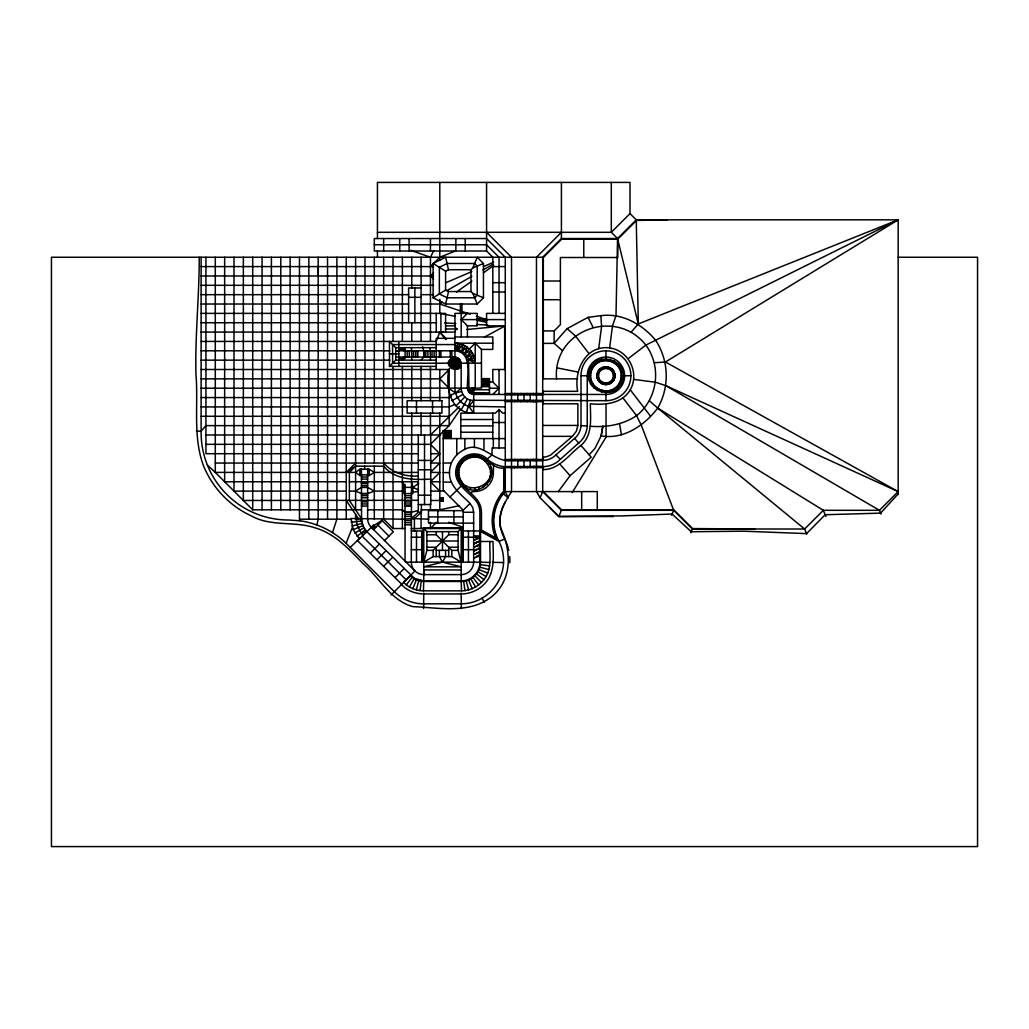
<?xml version="1.0" encoding="UTF-8"?>
<svg xmlns="http://www.w3.org/2000/svg" width="1029" height="1029" viewBox="0 0 1029 1029"><rect width="100%" height="100%" fill="white"/><g stroke="black" fill="none" stroke-linecap="round" stroke-linejoin="round"><path stroke-width="1.5" d="M318.193 266.601L318.193 519.182L316.919 525.009M395.702 350.786L454.947 350.799C473.276 352.124 466.742 376.704 467.423 388.216L469.25 392.628L473.662 394.454L605.94 394.454A18.715 18.715 0 0 0 624.654 375.739A18.715 18.715 0 0 0 605.94 357.037A18.715 18.715 0 0 0 587.237 375.739L587.237 426.045A24.94 24.94 0 0 1 581.089 440.862L557.885 461.494A24.94 24.94 0 0 1 542.695 466.651C524.288 465.275 500.428 473.031 485.804 457.725C480.607 453.712 473.314 452.76 467.256 455.281C461.185 457.776 456.696 463.616 455.86 470.124C453.879 483.025 466.999 490.974 474.408 499.026A18.715 18.715 0 0 1 479.887 512.262L479.887 562.156C480.106 572.15 471.179 581.063 461.185 580.858L423.755 580.858L414.404 578.349L366.877 531.736L363.906 527.864L361.565 520.944L361.411 468.504M391.071 595.045L414.944 570.966L371.289 527.324A12.477 12.477 0 0 1 367.636 518.5L367.649 468.504M405.053 561.075L405.053 484.247M543.325 456.94L543.325 460.413L505.278 460.413C490.537 458.188 478.202 439.473 461.944 450.972C454.342 455.32 449.441 463.822 449.467 472.568C449.056 486.202 461.609 494.769 470.009 503.438L472.71 507.49L473.662 512.262L473.662 562.156A12.477 12.477 0 0 1 461.185 574.619L423.755 574.619A12.477 12.477 0 0 1 411.291 562.156L411.741 413.156M421.093 360.15L423.768 357.037L423.768 350.799L422.623 346.786M199.24 257.25C199.317 296.416 194.957 335.48 195.96 374.659C198.533 405.194 192.552 437.209 203.768 466.459C212.771 488.068 229.904 506.114 251.23 515.838C270.717 526.861 293.741 520.97 314.308 527.607C334.399 533.125 348.767 548.92 362.8 563.3C379.495 577.539 390.518 600.64 413.002 606.647C438.032 607.663 467.05 613.786 489.109 598.608C512.866 581.99 511.85 551.441 500.518 527.761M898.176 494.537L898.176 219.833L636.244 219.833L617.541 238.535L616.011 315.517L612.512 325.846L609.605 347.905C585.54 344.882 573.655 370.864 577.668 391.329L542.695 391.329M410.532 575.378L403.638 582.273C408.552 587.855 416.089 590.685 423.433 590.839L423.742 581.488L461.198 581.488C471.526 581.694 480.723 572.484 480.517 562.168L480.517 531.311M423.614 608.525L423.755 593.116M411.471 347.673L411.741 360.15M430.122 347.673L430.444 360.15M457.262 472.568C457.069 463.41 465.249 455.23 474.408 455.423C485.958 455.268 491.721 469.095 503.721 468.105L503.721 491.026L501.162 494.087A44.581 44.581 0 0 0 494.1 533.691L495.579 537.807L481.456 530.051L481.456 512.262A20.271 20.271 0 0 0 475.514 497.933C469.147 490.177 457.172 484.067 457.262 472.568L458.831 472.568C458.175 459.564 475.797 451.782 484.929 461.108C506.487 483.643 460.362 501.946 458.831 472.568M473.764 388.113L473.662 413.156C450.47 413.336 445.557 387.779 448.708 369.501L459.358 358.864L454.947 357.037L395.702 357.024M423.433 590.839L461.506 590.839C470.202 590.775 478.665 586.504 483.964 579.623C492.647 568.87 489.328 554.104 489.868 541.486M364.536 469.275L364.742 466.163M450.007 496.981L462.42 484.839C477.816 501.663 503.618 474.523 486.035 460.002L484.929 461.108M454.947 357.037C434.367 364.716 468.478 378.852 459.358 358.864M420.012 590.607L421.234 581.321L416.359 580.009L410.121 575.854M476.453 457.12L476.646 455.577M589.373 371.302C582.864 392.371 617.606 401.67 622.506 380.177C629.015 359.121 594.273 349.809 589.373 371.302L590.878 371.701C595.328 352.162 626.918 360.626 621.001 379.778C616.551 399.316 584.961 390.853 590.878 371.701M598.672 348.625L601.579 326.566L600.872 315.671C622.198 312.842 642.302 324.276 655.653 340.277C668.966 360.767 669.763 386.827 657.724 408.101C644.72 425.311 623.381 439.91 601.155 435.859L595.058 448.22L589.141 454.818M597.103 375.739C596.679 364.395 615.201 364.395 614.776 375.739C615.201 387.084 596.679 387.084 597.103 375.739L598.518 375.739C598.158 385.27 613.721 385.27 613.361 375.739C613.721 366.208 598.158 366.208 598.518 375.739M423.755 574.619L424.218 571.442M473.52 388.113L472.041 394.236M602.827 426.25L601.155 435.859L602.865 426.25M609.605 347.905C628.693 350.374 639.909 373.128 630.25 389.772C622.043 403.78 604.885 405.182 590.35 403.805C590.337 417.915 593.09 435.1 580.922 445.441C569.063 454.188 559.159 470.073 542.695 469.571M445.596 304.018L448.541 291.554L470.986 291.554L472.813 293.381L483.45 297.793L477.212 304.018L445.596 304.018L433.119 297.793L433.119 263.488L445.596 257.25L448.541 269.727L470.986 269.727L472.813 267.9L477.212 257.25L483.45 263.488L483.45 297.793M423.755 580.858L423.755 528.533L426.881 531.646L426.881 550.361L423.755 562.156L433.119 556.599L451.821 556.599L461.185 562.156L458.059 550.361L458.059 531.646L461.185 528.533L411.291 528.533M453.339 369.295L456.567 357.243M416.333 589.874L418.752 580.819M505.278 460.413L542.695 460.413L536.469 459.629L505.278 460.413L542.695 460.413A18.715 18.715 0 0 0 554.091 456.542L576.407 436.746A18.715 18.715 0 0 0 581.012 425.633L581.012 375.739A24.94 24.94 0 0 1 605.94 350.799A24.94 24.94 0 0 1 630.88 375.739A24.94 24.94 0 0 1 605.94 400.693L470.433 400.255L466.407 412.102M478.446 457.519L478.845 456.014M542.695 403.805L577.886 403.805L577.886 425.427L576.317 431.305L572.394 436.347L550.489 455.204L545.82 456.94L542.695 456.94M601.502 392.306L601.901 390.801M603.65 384.267L604.023 382.904M607.856 368.575L608.229 367.212M609.978 360.677L610.377 359.172M454.947 349.423C461.172 349.011 466.87 353.77 468.517 359.635L475.218 363.16C475.321 354.272 468.825 345.911 460.169 343.815L458.175 351.223L456.503 349.423L454.947 343.197L492.814 343.197M470.176 489.38L470.587 487.862M473.314 388.113L470.536 393.618M332.47 532.61L336.895 519.182L336.895 257.25M556.522 378.865C552.432 330.116 615.998 307.041 645.865 345.101C661.891 366.877 657.685 398.789 636.578 415.665C622.841 424.797 606.57 427.537 590.35 426.25M471.102 493.521L471.719 491.901L474.742 491.553A18.728 18.728 0 0 0 493.354 471.977L493.586 465.43M492.814 313.382L492.814 257.25L486.576 251.012L374.312 251.012L374.312 238.535L486.576 238.535L505.278 257.25L505.278 491.592C492.84 504.686 490.216 525.729 499.039 541.486A43.205 43.205 0 0 1 482.009 598.222A41.649 41.649 0 0 1 461.185 603.804L423.755 603.843A41.7 41.7 0 0 1 394.274 591.636L346.091 543.299L352.252 527.684M412.77 588.678L416.359 580.009M480.376 458.175L480.98 456.735M613.348 516.545L558.824 516.545L540.122 497.83L542.695 491.592L542.695 257.25L561.41 238.535L617.541 238.535L638.302 323.955L631.099 332.161M558.824 516.545L561.41 510.307L673.661 510.307L692.376 529.009L804.627 529.009L823.341 510.307L879.461 510.307L898.176 491.592L665.441 362.002L654.547 362.71M671.603 515.297L673.661 510.307L641.401 425.453L636.578 415.665L623.034 398.004M690.819 532.752L692.376 529.009M473.096 388.113L469.25 392.628M430.444 341.435L430.444 257.25L433.788 250.574M486.576 232.31L511.516 257.25L511.516 491.592C504.763 502.203 497.65 514.217 500.467 527.388M451.834 368.665L458.059 357.873M461.185 352.471L465.057 345.77M461.133 409.915L467.423 399.02L470.433 400.255M482.202 459.075L482.987 457.725M409.401 587.019L414.095 578.89M597.36 390.596L598.145 389.245M601.528 383.393A8.837 8.837 0 0 0 614.776 375.739A8.837 8.837 0 0 0 601.528 368.086A8.837 8.837 0 0 0 601.528 383.393A8.991 8.991 0 0 0 614.93 375.739A8.991 8.991 0 0 0 601.451 367.958A8.991 8.991 0 0 0 601.451 383.521L602.235 382.158M609.644 369.321L610.351 368.086M613.734 362.234L614.519 360.883M465.944 487.605L466.742 486.254M572.15 492.698L606.042 437.158L606.042 403.805M472.864 388.113L468.259 391.329M460.465 409.156L449.158 425.633L430.444 444.335L439.795 453.699L430.444 463.05L439.795 463.05L430.444 472.401L439.795 472.401L430.444 481.765L439.795 491.116L444.425 490.872M558.297 491.592L570.066 475.694L591.199 457.159L580.922 445.441M483.9 460.207L484.852 458.973M406.288 584.922L411.986 577.488M472.568 388.113L467.629 389.824M473.662 400.693L468.8 406.339C460.825 404.14 454.895 396.525 454.947 388.216L454.947 330.528L457.03 328.971L454.947 327.415L454.947 313.382L477.212 313.382L477.212 325.846L467.423 325.846L461.185 319.607L467.423 313.382M402.378 360.15L403.754 357.024M600.872 315.671L588.086 317.344L567.095 328.624L554.155 343.377L543.325 343.377M462.42 484.839L463.462 483.669M898.176 493.869L880.631 513.124L825.168 514.732L806.543 533.627L743.684 531.183L691.244 531.736L672.117 514.037L622.082 515.915L558.85 516.494L549.679 507.387M430.444 266.601L439.795 257.25L455.873 250.819M433.569 272.839L430.444 275.965L433.569 279.078M436.232 347.673L395.702 347.673L389.464 341.435L389.464 366.388L395.702 360.15L436.232 360.15M561.41 232.31L536.469 257.25L536.469 491.592L540.122 497.83M463.77 354.452L475.218 343.197L481.456 349.423L481.456 388.113L201.118 388.216M355.61 463.05L346.258 472.401L355.61 466.163L383.676 466.163C395.187 480.196 414.288 479.913 430.765 479.115M201.118 378.865L439.795 378.865L449.158 369.501L449.158 425.633L205.941 425.633L201.118 431.1L196.449 431.215M355.61 466.163L349.371 472.401L349.371 500.467L361.398 518.5A18.715 18.715 0 0 0 366.877 531.736L357.436 540.559L401.709 584.202M377.437 238.535L377.437 182.416L630.005 182.416L630.005 213.595L611.303 232.31L377.437 232.31M543.325 378.865L543.325 257.507L561.667 239.165L617.799 239.165L636.501 220.45L667.422 219.833M455.937 405.928L464.838 397.027L467.423 399.02M459.423 406.571L430.444 434.984L430.444 413.156M483.013 385.09L481.456 386.66L489.47 386.66L487.913 385.09L483.013 385.09L483.013 380.203L481.456 378.633L489.47 378.633L489.47 394.454C483.849 391.805 470.433 397.091 468.98 388.113L468.517 359.635L473.662 355.455L465.751 357.037M483.952 384.164L486.974 381.129L486.974 384.164L483.952 384.164L483.952 381.129L486.974 381.129M487.913 385.09L487.913 380.203L489.47 378.633M463.23 562.156L463.23 510.217L443.229 490.216L443.229 430.572L451.242 430.572L451.242 438.586L449.686 437.029L444.785 437.029L443.229 438.586L505.278 438.586M445.724 436.09L448.76 433.068L448.76 436.09L445.724 436.09L445.724 433.068L448.76 433.068M449.686 437.029L449.686 432.129L451.242 430.572M562.361 350.58L554.155 343.377L554.155 330.914L560.393 324.675L560.393 257.507L617.799 257.507L617.799 239.165M492.814 394.454L499.039 388.216L492.814 381.978L492.814 369.501L505.278 369.501M383.676 257.25L383.676 519.182L371.289 527.324L375.701 527.324L373.501 525.124L366.877 531.736L361.128 533.073L356.999 524.7L356.188 518.5M372.176 527.324L373.501 525.999L374.826 527.324M505.278 413.156L502.679 413.156L499.039 409.516L495.412 413.156L460.825 413.156L460.825 438.586M370.504 552.997L379.315 544.174M384.524 540.559L393.348 531.736L382.312 520.713L373.501 529.523L373.501 525.124M377.116 559.609L385.939 550.785M440.116 501.252L443.229 498.126L440.116 498.126L440.116 501.252L443.229 501.252L443.229 498.126M383.727 566.22L392.551 557.396M436.682 522.295L430.444 528.533L430.444 522.295M395.097 577.591L403.908 568.767M463.23 510.217L470.009 503.438M593.81 387.869L594.916 386.763M599.701 381.991L600.692 380.987M611.187 370.491L612.191 369.501M616.963 364.716L618.069 363.61M426.881 550.361L433.119 550.361L448.708 534.771L458.059 534.771M350.092 547.454L360.163 538.026M421.401 504.544L421.401 512.301L418.288 512.301L411.291 518.487L428.887 519.182M359.34 538.772L353.179 529.665L350.979 518.5L402.378 519.182L414.404 518.487L421.401 512.301M454.947 350.799L456.503 349.423L457.583 343.326L460.169 343.815M461.185 363.263L461.185 388.216L455.538 393.065L449.776 395.458M451.564 395.702L449.158 397.567L201.118 397.567M356.986 536.25L365.269 529.896M460.812 483.013L462.047 482.061M628.204 358.658L645.865 345.101L898.176 219.833L665.441 362.002M207.369 465.018L215.293 472.401L355.61 472.401L359.854 469.275L369.205 469.275L374.312 472.401L391.47 472.401M421.093 304.018L439.795 304.018L442.367 302.192M456.49 292.095L471.899 281.097M483.45 272.839L493.727 265.508M405.053 487.36L402.378 481.765L403.497 487.36L412.848 487.36L418.739 483.36M487.669 464.246L488.981 463.384M349.371 491.116L355.61 491.116L361.411 487.36L367.649 487.36L374.312 491.116L402.378 491.116L405.053 492.299M433.119 297.793L445.596 290.075L445.596 271.193L433.119 263.488M367.649 475.514L369.205 475.514L374.312 472.401M472.491 353.088L467.115 356.24L471.012 350.915L464.876 353.333L467.269 347.21L461.97 351.108L462.677 344.625L458.587 349.706L457.583 343.326L454.947 343.197M449.544 366.388L460.349 360.15M451.963 400.744L462.857 394.454L464.838 397.027M591.083 384.319L592.434 383.534M598.286 380.151L599.521 379.444M612.358 372.035L613.593 371.328M619.445 367.945L620.796 367.16M354.864 533.073L363.906 527.864M459.564 481.148L460.915 480.363M446.766 290.692L471.848 276.351M482.987 269.984L492.737 264.414M484.505 337.049L505.278 325.846L502.088 325.704M445.596 271.193L448.541 269.727M454.779 404.487L449.158 406.918L201.118 406.918M445.621 282.821L471.809 271.592M483.45 266.601L493.637 262.241M472.813 267.9L483.45 263.488M458.574 479.128L460.014 478.536M353.179 529.665L362.825 525.665M486.035 460.002L492.055 454.934L492.055 447.937L505.278 447.937M898.176 219.833L638.302 323.955L636.244 219.833L630.005 213.595M355.61 491.116L361.398 493.598L367.636 493.598L374.312 491.116M489.47 468.015L490.962 467.526M466.999 360.034L474.523 357.951M448.927 364.883L460.966 361.655M462.857 394.454L461.609 391.444L455.538 393.065L448.708 388.216M589.373 380.177L590.878 379.778M597.412 378.029L598.775 377.656M613.104 373.823L614.467 373.45M621.001 371.701L622.506 371.302M457.854 477.006L459.358 476.607M351.957 526.051L362.041 523.349M367.636 509.818L402.378 509.818L405.053 512.301L411.291 512.301L418.288 510.525M401.284 359.198L403.754 358.581M421.093 509.818L439.795 509.818L459.436 505.676M418.34 491.502L411.291 492.299M457.416 474.806L458.96 474.601M351.211 522.308L361.565 520.944M505.278 394.454L511.516 393.67L542.695 394.454L505.278 394.454L542.695 394.454M542.695 400.693L536.469 401.464L505.278 400.693L542.695 400.693L505.278 400.693M536.469 467.423L542.695 466.651L505.278 466.651L511.516 467.423M361.398 518.5L355.61 519.182L355.61 514.5M442.997 331.788L439.795 332.084L436.232 341.435L201.118 341.435M466.947 329.499L505.278 325.846L486.576 325.846L486.576 313.382L505.278 313.382M490.216 472.118L491.785 472.041M395.921 350.786L398.828 350.786M374.312 244.773L486.576 244.773L499.039 257.25L499.039 313.382M542.695 257.25L51.45 257.25L51.45 846.584L977.55 846.584L977.55 257.25L898.176 257.25M201.118 266.601L433.569 266.601M492.814 266.601L505.278 266.601M201.118 275.965L433.569 275.965M543.325 281.02L560.393 281.02M492.814 282.679L505.278 282.679M201.118 285.316L433.569 285.316M421.093 287.953L408.616 287.953L408.616 322.733M492.814 292.03L505.278 292.03M201.118 294.667L408.616 294.667M421.093 294.667L433.569 294.667M408.616 297.304L421.093 297.304M543.325 299.722L560.393 299.722M201.118 304.018L408.616 304.018M201.118 313.382L445.596 313.382L445.596 332.084M477.212 318.836L486.576 318.836M461.185 319.607L477.212 319.607M486.576 319.607L505.278 319.607M486.576 320.392L477.212 320.392L486.576 322.283M201.118 322.733L436.682 322.733M445.596 325.846L454.947 325.846M445.596 328.971L457.03 328.971M543.325 330.914L554.155 330.914M201.118 332.084L454.947 332.084M454.947 336.959L492.814 336.959L492.814 349.423L481.456 349.423M454.947 338.322L436.232 338.322L436.232 369.501M454.947 344.561L392.589 344.561L392.589 363.263L481.456 363.16M201.118 350.799L389.914 350.799M389.464 353.912L398.828 353.899M201.118 360.15L389.914 360.15M389.464 366.388L436.232 366.388M201.118 369.501L449.158 369.501M581.012 375.739L590.659 375.739M613.361 375.739L614.776 375.739M621.22 375.739A15.281 15.281 0 0 0 598.299 362.504A15.281 15.281 0 0 0 598.299 388.975A15.281 15.281 0 0 0 621.22 375.739L630.88 375.739M542.695 378.865L577.668 378.865M483.013 380.203L487.913 380.203M489.47 381.978L492.814 381.978M489.47 388.216L499.039 388.216M489.47 389.772L473.764 389.772L472.092 388.113M473.764 392.885L489.47 392.885M505.278 393.515L542.695 393.515M505.278 401.619L542.695 401.619M505.278 406.918L468.8 406.339L473.662 413.156M201.118 416.282L449.158 416.282M460.825 419.51L492.814 419.51M492.814 422.507L505.278 422.507M542.695 425.427L577.886 425.427M460.825 425.877L492.814 425.877M443.229 430.572L444.785 432.129L449.686 432.129M460.825 432.231L492.814 432.231M205.941 434.984L439.795 434.984M542.695 436.347L572.394 436.347M205.941 444.335L417.967 444.335M418.288 444.335L430.765 444.335M417.967 453.699L205.941 453.699L205.941 257.25M430.444 453.699L439.795 453.699M505.278 459.474L542.695 459.474M418.288 460.413L430.765 460.413M215.293 463.05L417.967 463.05M443.229 463.024L451.371 463.024M505.278 467.578L542.695 467.578M418.288 469.764L430.765 469.764M394.583 472.401L417.967 472.401M443.229 472.568L449.467 472.568M359.854 474.215L361.411 474.215M367.649 474.215L369.205 474.215M361.411 474.883L367.649 474.883M355.61 472.401L359.854 475.514L361.411 475.514M418.288 476.003C405.465 476.903 392.293 472.993 383.676 463.05M361.411 476.993L367.649 476.993M361.411 479.077L367.649 479.077M346.258 481.765L224.644 481.765L224.644 257.25M349.371 481.765L417.967 481.765M430.444 481.765L439.795 481.765M443.229 482.112L451.371 482.112M361.411 483.244L367.649 483.244M361.411 485.315L367.649 485.315M346.258 491.116L233.995 491.116L233.995 257.25M430.444 491.116L439.795 491.116M418.288 495.193L430.765 495.193M361.398 495.644L367.636 495.644M405.053 495.695L411.291 495.695M361.398 497.702L367.636 497.702M405.053 497.792L411.291 497.792M430.444 500.467L439.795 500.467M361.398 501.869L367.636 501.869M405.053 501.959L411.291 501.959M361.398 503.966L367.636 503.966M405.053 504.017L411.291 504.017M418.288 504.544L430.765 504.544L430.765 434.984M361.398 506.062L367.636 506.062M215.293 257.25L215.293 472.401L252.71 509.818L361.398 509.818M463.23 510.654L428.45 510.654L428.45 523.118L473.662 523.118M463.23 512.262L473.662 512.262M405.053 514.346L411.291 514.346M405.053 516.417L411.291 516.417M428.45 516.892L463.23 516.892M299.478 257.25L299.478 519.182L350.928 519.182M405.053 520.584L411.291 520.584M405.053 522.681L411.291 522.681M405.053 524.777L411.291 524.777M383.676 519.182L393.027 528.533L405.053 528.533M411.291 530.964L421.71 530.964L421.71 562.156M463.23 530.964L479.887 530.964L499.039 541.486L504.724 538.913L502.872 535.041A36.774 36.774 0 0 1 505.265 501.946M426.881 531.646L458.059 531.646M426.881 534.771L436.232 534.771L451.821 550.361L458.059 550.361M473.662 536.431L479.887 536.431M473.662 536.816L479.887 536.816M411.291 537.202L421.71 537.202M463.23 537.202L479.887 537.202M479.733 537.357L478.485 537.357L479.733 538.064M477.083 538.296L478.022 538.296M476.929 538.836L476.929 538.141L478.176 538.836M426.881 541.01L458.059 541.01M479.733 540.945L478.639 541.1M480.517 541.486L492.994 541.486C493.174 555.969 495.528 573.59 483.694 584.665C477.868 590.427 469.829 593.874 461.609 593.952L423.331 593.952C415.214 593.772 406.892 590.633 401.439 584.472M477.083 541.884L478.022 541.884M476.929 542.424L476.929 541.73L478.176 542.424M479.733 544.534L478.485 544.534L479.733 545.229M477.083 545.473L478.022 545.473M476.929 546.013L476.929 545.306L478.176 546.013M426.881 547.235L436.232 547.235L436.232 556.599M458.059 547.235L448.708 547.235L448.708 556.599M479.733 548.123L478.485 548.123L479.733 548.817M411.291 549.679L421.71 549.679M463.23 549.679L473.662 549.679M476.929 549.602L476.929 548.894L478.176 549.602M436.232 550.361L448.708 550.361M479.733 551.698L478.639 551.866M477.083 552.637L478.022 552.637M476.929 553.19L476.929 552.483L478.176 553.19M479.733 555.287L478.485 555.287L479.733 555.994M477.083 556.226L478.022 556.226M476.929 556.766L476.929 556.072L478.176 556.766M406.121 562.156L479.887 562.156M423.755 569.95L461.185 569.95M361.411 487.36L367.649 487.373M361.398 493.598L367.636 493.598M405.053 512.301L411.291 512.313M492.518 562.348L503.567 562.529M480.517 562.168L489.868 562.477M444.592 322.965L455.77 323.492M476.53 324.482L487.707 325.01M418.288 500.3L243.358 500.467L243.358 257.25M581.012 425.633L587.237 426.045M421.234 581.321L423.742 581.488M346.091 543.299A82.603 82.603 0 0 0 300.121 520.815L288.609 520.005A87.491 87.491 0 0 1 201.118 431.1L201.118 257.25M633.774 379.405L655.833 382.312L666.175 385.824L898.176 491.592M457.416 470.33L458.96 470.536M480.35 564.677L489.65 565.899M468.517 359.635L475.038 360.536M455.397 316.353L439.795 313.382L439.795 299.349M556.522 367.777L578.105 372.074M489.843 476.273L491.373 476.62M597.412 373.45L598.775 373.823M613.104 377.656L614.467 378.029M621.001 379.778L622.506 380.177M448.927 361.655L460.966 364.883M457.854 468.131L459.358 468.542M479.861 567.159L488.916 569.577M439.795 304.018L470.253 314.179M476.35 316.212L487.013 319.762M448.631 522.256L463.346 527.375M410.751 250.304L430.444 257.25M458.574 466.008L460.014 466.613M479.051 569.551L487.707 573.14M411.741 481.765L412.848 487.36L418.34 489.868M445.596 290.075L448.541 291.554M488.389 480.183L489.765 480.929M479.887 530.257L497.637 540.006C489.675 524.378 492.685 504.146 504.66 491.373L504.66 466.651L543.325 466.651L543.325 469.571M459.564 464.002L460.915 464.774M591.083 367.16L592.434 367.945M598.286 371.328L599.521 372.035M612.358 379.444L613.593 380.151M619.445 383.534L620.796 384.319M449.544 360.15L460.349 366.388M477.932 571.815L486.048 576.51M666.175 385.824L879.461 510.307L881.017 514.05M649.518 400.898L657.724 408.101L823.341 510.307L825.914 516.545M460.773 462.175L462.021 463.114M476.517 573.925L483.964 579.623M657.724 408.101L804.627 529.009L806.697 534M503.413 493.83L508.197 497.83L505.278 491.592L597.27 491.592L597.27 509.857M567.095 328.624L575.301 335.814L588.858 353.474M485.945 483.566L487.077 484.646M362.157 536.148L406.121 579.79M617.541 238.535L611.303 232.31L611.303 182.416M593.81 363.61L594.916 364.716M599.701 369.501L600.692 370.491M611.187 380.987L612.191 381.991M616.963 386.763L618.069 387.869M483.952 381.129L486.974 384.164M555.93 454.934L560.342 459.346M450.535 358.864L459.358 367.675M439.795 378.865L449.158 388.216M543.325 491.592L561.59 509.857L673.841 509.857L692.556 528.572L754.733 529.009M542.695 491.592L561.41 510.307M445.724 433.068L448.76 436.09M462.291 460.452L463.397 461.558M440.116 498.126L443.229 501.252M474.858 575.816L481.482 582.453M377.913 525.124L388.936 536.148M446.29 338.837L439.795 332.084L445.853 339.57M361.128 533.073L363.147 535.234M574.684 438.483L578.787 443.165M559.789 463.976L570.066 475.694M630.25 389.772L650.444 416.089M463.976 458.973L464.928 460.207M472.954 577.488L478.665 584.922M346.258 500.467L358.285 518.5M482.691 486.177L483.501 487.514M597.36 360.883L598.145 362.234M601.528 368.086L602.235 369.321M609.644 382.158L610.351 383.393M613.734 389.245L614.519 390.596M451.834 357.873L458.059 368.665M470.845 578.89L475.539 587.019M465.88 457.699L466.664 459.05M482.009 598.222L484.35 602.287M588.086 317.344L592.91 327.132M505.316 540.289L507.065 544.418A49.456 49.456 0 0 1 508.75 550.412M472.813 293.381L477.212 304.018M468.581 580.009L472.17 588.678M467.848 456.735L468.439 458.175M299.478 519.182L300.121 520.815M478.858 487.823L479.282 489.341M601.502 359.172L601.901 360.677M603.65 367.212L604.023 368.575M607.856 382.904L608.229 384.267M609.978 390.801L610.377 392.306M453.339 357.243L456.567 369.295M469.97 456.014L470.382 457.519M466.188 580.819L468.619 589.874M619.638 424.025L621.4 434.791M472.17 455.577L472.375 457.12M461.185 388.216L461.609 391.444M463.706 581.321L464.928 590.607M461.198 581.488L461.506 590.839M461.339 608.473L461.185 593.09M474.729 488.402L474.729 489.971M605.94 350.799L605.94 360.459M605.94 366.916L605.94 368.331M605.94 383.161L605.94 384.576M605.94 391.02L605.94 400.693M583.777 239.165L583.777 257.507M581.681 491.592L581.681 509.857M561.41 182.416L561.41 238.535M543.325 391.329L543.325 394.454M543.325 400.693L543.325 403.805M533.421 393.515L533.421 394.609L533.266 393.515M533.421 400.525L533.421 401.619M533.421 459.474L533.421 460.568L533.266 459.474M533.421 467.578L533.421 466.497L533.266 467.578M533.266 400.525L533.266 401.619M530.231 393.515L530.231 401.619M530.231 459.474L530.231 467.578M527.182 393.515L527.182 394.609L527.028 393.515M527.182 400.525L527.182 401.619M527.182 459.474L527.182 460.568L527.028 459.474M527.182 467.578L527.182 466.497L527.028 467.578M527.028 400.525L527.028 401.619M523.993 393.515L523.993 401.619M523.993 459.474L523.993 467.578M520.944 393.515L520.944 394.609L520.79 393.515M520.944 400.525L520.944 401.619M520.944 459.474L520.944 460.568L520.79 459.474M520.944 467.578L520.944 466.497L520.79 467.578M520.79 400.525L520.79 401.619M517.754 393.515L517.754 401.619M517.754 459.474L517.754 467.578M514.719 393.515L514.719 394.609L514.564 393.515M514.719 400.525L514.719 401.619M514.719 459.474L514.719 460.568L514.564 459.474M514.719 467.578L514.719 466.497L514.564 467.578M514.564 400.525L514.564 401.619M504.66 325.846L504.66 369.501M499.039 369.501L499.039 394.454M499.039 409.516L499.039 447.937M493.328 438.586L493.328 447.937M492.814 413.156L492.814 438.586M486.576 182.416L486.576 251.012M485.019 318.836L485.019 320.392M483.964 438.586L483.964 449.519M479.501 536.431L479.501 537.202M479.115 536.431L479.115 537.202M478.781 318.836L478.781 320.392M478.729 536.431L478.729 537.202M478.331 536.431L478.331 537.202M477.945 536.431L477.945 537.202M477.559 536.431L477.559 537.202M477.16 536.431L477.16 537.202M476.774 536.431L476.774 537.202M476.388 536.431L476.388 537.202M476.466 546.245L475.527 546.245M476.466 557.011L475.527 557.011M475.99 536.431L475.99 537.202M475.604 536.431L475.604 537.202M475.218 343.197L475.218 388.113M475.218 536.431L475.218 537.202M474.819 536.431L474.819 537.202M474.909 539.852L473.97 539.852M474.909 554.194L473.97 554.194M474.408 438.586L474.408 447.628M474.408 455.423L474.408 456.992M474.433 536.431L474.433 537.202M474.047 536.431L474.047 537.202M470.986 269.727L470.986 291.554M468.439 530.964L468.439 562.156M467.423 325.846L467.423 336.959M465.224 238.535L465.224 251.012M464.864 438.586L464.864 449.519M461.957 304.018L461.957 313.382M461.802 562.156L461.802 527.903L423.138 527.903L423.138 562.156M461.185 313.382L461.185 336.959M461.185 528.533L461.185 580.858M460.4 304.018L460.4 313.382M456.773 438.586L456.773 454.934M455.873 238.535L455.873 251.012M453.879 510.654L453.879 523.118M451.834 350.799L451.834 357.037M451.821 550.361L451.821 556.599M450.265 350.799L450.265 357.037M448.708 531.646L448.708 534.771M445.583 550.361L445.583 556.599L442.47 562.156L423.755 566.825L461.185 566.825L442.47 562.156L439.357 556.599L439.357 550.361M444.785 432.129L444.785 437.029M442.611 498.756L442.611 500.621L440.734 500.621L440.734 498.756M442.47 531.646L442.47 550.361M440.914 313.382L440.914 332.084M440.914 350.799L440.914 357.037M439.795 182.416L439.795 260.363M439.795 369.501L439.795 400.693M439.795 413.156L439.795 509.818M439.357 350.799L439.357 357.037M437.801 510.654L437.801 523.118M436.232 313.382L436.232 332.084M436.232 531.646L436.232 534.771M434.135 350.799L434.135 357.037M433.119 550.361L433.119 556.599M432.553 400.693L432.553 413.156M432.039 350.799L432.039 357.037M430.444 238.535L430.444 251.012M430.444 366.388L430.444 400.693M430.444 503.593L430.444 509.818M427.871 350.799L427.871 357.037M425.813 350.799L425.813 357.037M424.527 434.984L424.527 504.544M423.768 350.799L423.768 357.037M421.093 257.25L421.093 341.435M421.093 366.388L421.093 400.693M421.093 413.156L421.093 434.984M421.093 511.387L421.093 528.533M418.288 434.984L418.288 512.301M416.488 400.693L416.488 413.156M416.501 530.964L416.501 562.156M415.484 350.786L415.484 357.024M414.854 287.953L414.854 322.733M414.404 518.487L414.404 530.964M413.426 350.786L413.426 357.024M412.848 487.36L412.848 493.598L403.497 493.598L403.497 487.36M411.741 257.25L411.741 288.429M411.741 322.733L411.741 341.435M411.741 366.388L411.741 400.693M409.259 350.786L409.259 357.024M409.092 238.535L409.092 251.012M407.162 350.786L407.162 357.024M403.754 349.23L403.754 350.786M402.378 257.25L402.378 341.435M402.378 366.388L402.378 528.533M399.741 238.535L399.741 251.012M398.828 341.435L398.828 347.673M398.828 360.15L398.828 366.388M395.702 347.673L395.702 360.15M393.027 257.25L393.027 341.435M393.027 366.388L393.027 528.533M383.676 238.535L383.676 251.012M377.437 251.012L377.437 257.25M374.312 257.25L374.312 463.05M374.312 466.163L374.312 519.182M369.205 469.275L369.205 475.514M364.961 257.25L364.961 463.05M359.854 469.275L359.854 475.514M355.61 257.25L355.61 509.818M346.258 257.25L346.258 519.182M327.544 257.25L327.544 519.182M318.193 257.25L318.193 275.965M308.841 257.25L308.841 519.182M290.127 257.25L290.127 509.818M280.776 257.25L280.776 509.818M271.412 257.25L271.412 509.818M262.061 257.25L262.061 509.818M252.71 257.25L252.71 509.818M509.677 556.56A49.456 49.456 0 0 1 509.818 562.786M417.542 350.786L417.53 357.024L417.53 350.786M477.212 295.207L474.639 297.793L447.062 297.793L439.357 293.934L439.357 267.347L447.062 263.488L474.639 263.488L477.212 266.074L477.212 295.207M373.501 525.562L371.739 527.324L373.501 529.086L375.263 527.324L373.501 525.562M405.053 349.23L398.828 349.23L398.828 358.581L405.053 358.581L405.053 349.23M441.917 400.693L407.137 400.693L407.137 413.156L441.917 413.156L441.917 400.693M442.92 498.448L440.425 498.448L440.425 500.93L442.92 500.93L442.92 498.448M411.291 506.075L405.053 506.075L411.291 506.075M476.62 538.926L475.372 539.62L476.62 538.926M476.62 542.502L475.372 543.209L476.62 542.502M475.064 543.286L473.816 543.981L475.064 543.286M475.064 546.875L473.816 547.569L475.064 546.875M476.62 549.679L475.372 550.374L476.62 549.679M475.064 550.451L473.816 551.158L475.064 550.451M476.62 553.268L475.372 553.962L476.62 553.268M475.064 557.628L473.816 558.335L475.064 557.628"/></g></svg>
